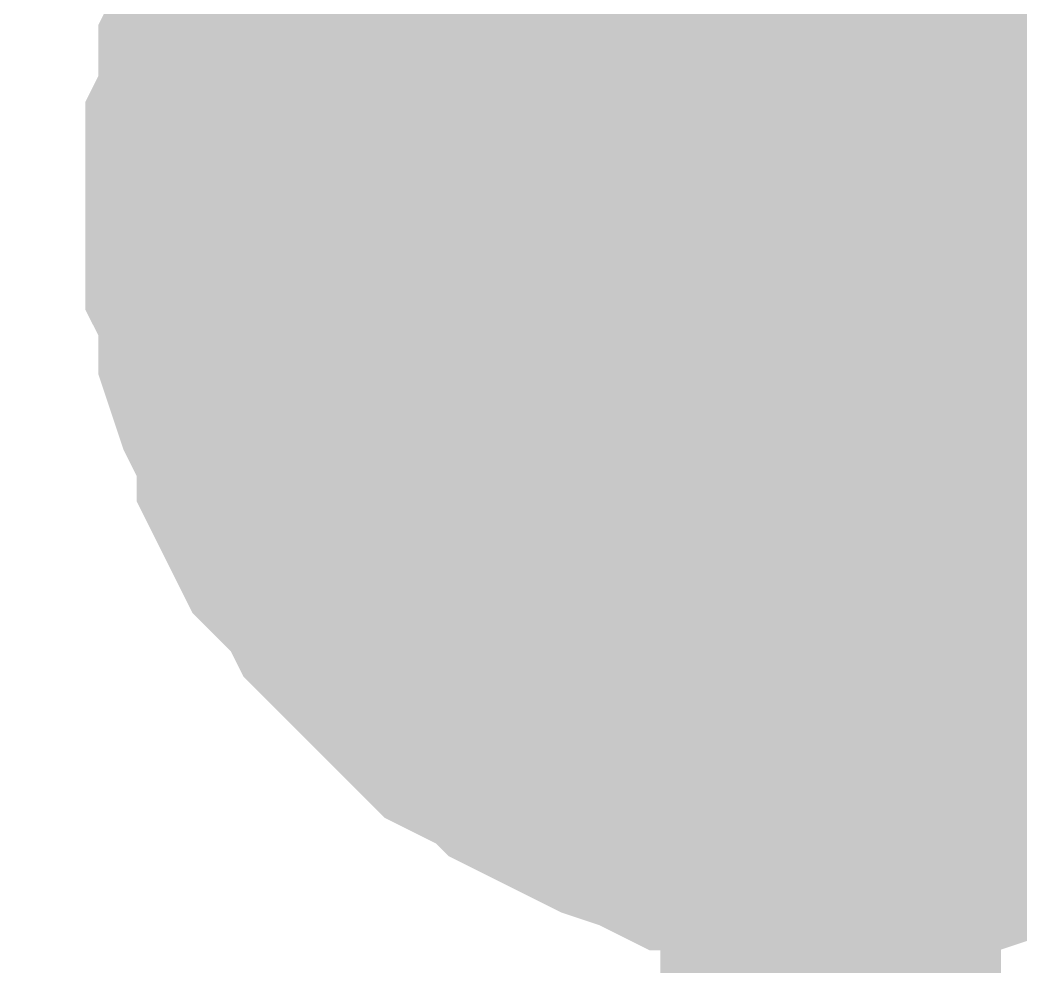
# Model space of a CAD drawing. Header units: inches. Extents: x 0 to 432, y 0 to 280.
# Drawn here: x 121.208 to 122.088, y 156.807 to 157.64 of the extents above; entities that cross this region are included whole.
import ezdxf

# ---------------------------------------------------------------- set-up
doc = ezdxf.new("R2010")
doc.units = ezdxf.units.IN
doc.layers.add('Sheet', color=255, linetype='Continuous')

msp = doc.modelspace()

# ---------------------------------------------------------------- linework, layer by layer
at = {"layer": 'Sheet'}
for points in [[(121.92106, 165.09081, 0.29972, 0.29972, 0), (121.92106, 157.47694, 0.29972, 0.29972, 0)], [(121.41567, 157.47694, 0.29972, 0.29972, 0), (121.41567, 157.4994, 0.29972, 0.29972, 0), (121.41567, 157.53309, 0.29972, 0.29972, 0), (121.4269, 157.55555, 0.29972, 0.29972, 0), (121.4269, 157.57801, 0.29972, 0.29972, 0), (121.4269, 157.60047, 0.29972, 0.29972, 0), (121.43813, 157.62293, 0.29972, 0.29972, 0), (121.44937, 157.65662, 0.29972, 0.29972, 0), (121.4606, 157.67908, 0.29972, 0.29972, 0), (121.4606, 157.70154, 0.29972, 0.29972, 0), (121.47183, 157.724, 0.29972, 0.29972, 0), (121.48306, 157.73523, 0.29972, 0.29972, 0), (121.50552, 157.75768, 0.29972, 0.29972, 0), (121.51675, 157.78014, 0.29972, 0.29972, 0), (121.52798, 157.8026, 0.29972, 0.29972, 0)], [(121.41567, 157.47694, 0.29972, 0.29972, 0), (121.41567, 157.4994, 0.29972, 0.29972, 0), (121.41567, 157.53309, 0.29972, 0.29972, 0), (121.4269, 157.55555, 0.29972, 0.29972, 0), (121.4269, 157.57801, 0.29972, 0.29972, 0), (121.4269, 157.60047, 0.29972, 0.29972, 0), (121.43813, 157.62293, 0.29972, 0.29972, 0), (121.44937, 157.65662, 0.29972, 0.29972, 0), (121.4606, 157.67908, 0.29972, 0.29972, 0), (121.4606, 157.70154, 0.29972, 0.29972, 0), (121.47183, 157.724, 0.29972, 0.29972, 0), (121.48306, 157.73523, 0.29972, 0.29972, 0), (121.50552, 157.75768, 0.29972, 0.29972, 0), (121.51675, 157.78014, 0.29972, 0.29972, 0), (121.52798, 157.8026, 0.29972, 0.29972, 0)], [(121.41567, 157.47694, 0.29972, 0.29972, 0), (121.41567, 157.4994, 0.29972, 0.29972, 0), (121.41567, 157.53309, 0.29972, 0.29972, 0), (121.4269, 157.55555, 0.29972, 0.29972, 0), (121.4269, 157.57801, 0.29972, 0.29972, 0), (121.4269, 157.60047, 0.29972, 0.29972, 0), (121.43813, 157.62293, 0.29972, 0.29972, 0), (121.44937, 157.65662, 0.29972, 0.29972, 0), (121.4606, 157.67908, 0.29972, 0.29972, 0), (121.4606, 157.70154, 0.29972, 0.29972, 0), (121.47183, 157.724, 0.29972, 0.29972, 0), (121.48306, 157.73523, 0.29972, 0.29972, 0), (121.50552, 157.75768, 0.29972, 0.29972, 0), (121.51675, 157.78014, 0.29972, 0.29972, 0), (121.52798, 157.8026, 0.29972, 0.29972, 0)], [(121.41567, 157.47694, 0.29972, 0.29972, 0), (121.41567, 157.4994, 0.29972, 0.29972, 0), (121.41567, 157.53309, 0.29972, 0.29972, 0), (121.4269, 157.55555, 0.29972, 0.29972, 0), (121.4269, 157.57801, 0.29972, 0.29972, 0), (121.4269, 157.60047, 0.29972, 0.29972, 0), (121.43813, 157.62293, 0.29972, 0.29972, 0), (121.44937, 157.65662, 0.29972, 0.29972, 0), (121.4606, 157.67908, 0.29972, 0.29972, 0), (121.4606, 157.70154, 0.29972, 0.29972, 0), (121.47183, 157.724, 0.29972, 0.29972, 0), (121.48306, 157.73523, 0.29972, 0.29972, 0), (121.50552, 157.75768, 0.29972, 0.29972, 0), (121.51675, 157.78014, 0.29972, 0.29972, 0), (121.52798, 157.8026, 0.29972, 0.29972, 0)], [(121.41567, 157.47694, 0.29972, 0.29972, 0), (121.41567, 157.4994, 0.29972, 0.29972, 0), (121.41567, 157.53309, 0.29972, 0.29972, 0), (121.4269, 157.55555, 0.29972, 0.29972, 0), (121.4269, 157.57801, 0.29972, 0.29972, 0), (121.4269, 157.60047, 0.29972, 0.29972, 0), (121.43813, 157.62293, 0.29972, 0.29972, 0), (121.44937, 157.65662, 0.29972, 0.29972, 0), (121.4606, 157.67908, 0.29972, 0.29972, 0), (121.4606, 157.70154, 0.29972, 0.29972, 0), (121.47183, 157.724, 0.29972, 0.29972, 0), (121.48306, 157.73523, 0.29972, 0.29972, 0), (121.50552, 157.75768, 0.29972, 0.29972, 0), (121.51675, 157.78014, 0.29972, 0.29972, 0), (121.52798, 157.8026, 0.29972, 0.29972, 0)], [(121.41567, 157.47694, 0.29972, 0.29972, 0), (121.41567, 157.4994, 0.29972, 0.29972, 0), (121.41567, 157.53309, 0.29972, 0.29972, 0), (121.4269, 157.55555, 0.29972, 0.29972, 0), (121.4269, 157.57801, 0.29972, 0.29972, 0), (121.4269, 157.60047, 0.29972, 0.29972, 0), (121.43813, 157.62293, 0.29972, 0.29972, 0), (121.44937, 157.65662, 0.29972, 0.29972, 0), (121.4606, 157.67908, 0.29972, 0.29972, 0), (121.4606, 157.70154, 0.29972, 0.29972, 0), (121.47183, 157.724, 0.29972, 0.29972, 0), (121.48306, 157.73523, 0.29972, 0.29972, 0), (121.50552, 157.75768, 0.29972, 0.29972, 0), (121.51675, 157.78014, 0.29972, 0.29972, 0), (121.52798, 157.8026, 0.29972, 0.29972, 0)], [(121.41567, 157.47694, 0.29972, 0.29972, 0), (121.41567, 157.4994, 0.29972, 0.29972, 0), (121.41567, 157.53309, 0.29972, 0.29972, 0), (121.4269, 157.55555, 0.29972, 0.29972, 0), (121.4269, 157.57801, 0.29972, 0.29972, 0), (121.4269, 157.60047, 0.29972, 0.29972, 0), (121.43813, 157.62293, 0.29972, 0.29972, 0), (121.44937, 157.65662, 0.29972, 0.29972, 0), (121.4606, 157.67908, 0.29972, 0.29972, 0), (121.4606, 157.70154, 0.29972, 0.29972, 0), (121.47183, 157.724, 0.29972, 0.29972, 0), (121.48306, 157.73523, 0.29972, 0.29972, 0), (121.50552, 157.75768, 0.29972, 0.29972, 0), (121.51675, 157.78014, 0.29972, 0.29972, 0), (121.52798, 157.8026, 0.29972, 0.29972, 0)], [(121.41567, 157.47694, 0.09906, 0.09906, 0), (121.41567, 157.4994, 0.09906, 0.09906, 0), (121.41567, 157.53309, 0.09906, 0.09906, 0), (121.4269, 157.55555, 0.09906, 0.09906, 0), (121.4269, 157.57801, 0.09906, 0.09906, 0), (121.4269, 157.60047, 0.09906, 0.09906, 0), (121.43813, 157.62293, 0.09906, 0.09906, 0), (121.44937, 157.65662, 0.09906, 0.09906, 0), (121.4606, 157.67908, 0.09906, 0.09906, 0), (121.4606, 157.70154, 0.09906, 0.09906, 0)], [(121.41567, 157.47694, 0.09906, 0.09906, 0), (121.41567, 157.4994, 0.09906, 0.09906, 0), (121.41567, 157.53309, 0.09906, 0.09906, 0), (121.4269, 157.55555, 0.09906, 0.09906, 0), (121.4269, 157.57801, 0.09906, 0.09906, 0), (121.4269, 157.60047, 0.09906, 0.09906, 0), (121.43813, 157.62293, 0.09906, 0.09906, 0), (121.44937, 157.65662, 0.09906, 0.09906, 0), (121.4606, 157.67908, 0.09906, 0.09906, 0), (121.4606, 157.70154, 0.09906, 0.09906, 0)], [(121.41567, 157.47694, 0.09906, 0.09906, 0), (121.41567, 157.4994, 0.09906, 0.09906, 0), (121.41567, 157.53309, 0.09906, 0.09906, 0), (121.4269, 157.55555, 0.09906, 0.09906, 0), (121.4269, 157.57801, 0.09906, 0.09906, 0), (121.4269, 157.60047, 0.09906, 0.09906, 0), (121.43813, 157.62293, 0.09906, 0.09906, 0), (121.44937, 157.65662, 0.09906, 0.09906, 0), (121.4606, 157.67908, 0.09906, 0.09906, 0), (121.4606, 157.70154, 0.09906, 0.09906, 0)], [(121.41567, 157.47694, 0.09906, 0.09906, 0), (121.41567, 157.4994, 0.09906, 0.09906, 0), (121.41567, 157.53309, 0.09906, 0.09906, 0), (121.4269, 157.55555, 0.09906, 0.09906, 0), (121.4269, 157.57801, 0.09906, 0.09906, 0), (121.4269, 157.60047, 0.09906, 0.09906, 0), (121.43813, 157.62293, 0.09906, 0.09906, 0), (121.44937, 157.65662, 0.09906, 0.09906, 0), (121.4606, 157.67908, 0.09906, 0.09906, 0), (121.4606, 157.70154, 0.09906, 0.09906, 0)], [(121.41567, 157.47694, 0.09906, 0.09906, 0), (121.41567, 157.4994, 0.09906, 0.09906, 0), (121.41567, 157.53309, 0.09906, 0.09906, 0), (121.4269, 157.55555, 0.09906, 0.09906, 0), (121.4269, 157.57801, 0.09906, 0.09906, 0), (121.4269, 157.60047, 0.09906, 0.09906, 0), (121.43813, 157.62293, 0.09906, 0.09906, 0), (121.44937, 157.65662, 0.09906, 0.09906, 0), (121.4606, 157.67908, 0.09906, 0.09906, 0), (121.4606, 157.70154, 0.09906, 0.09906, 0)], [(121.41567, 157.47694, 0.09906, 0.09906, 0), (121.41567, 157.4994, 0.09906, 0.09906, 0), (121.41567, 157.53309, 0.09906, 0.09906, 0), (121.4269, 157.55555, 0.09906, 0.09906, 0), (121.4269, 157.57801, 0.09906, 0.09906, 0), (121.4269, 157.60047, 0.09906, 0.09906, 0), (121.43813, 157.62293, 0.09906, 0.09906, 0), (121.44937, 157.65662, 0.09906, 0.09906, 0), (121.4606, 157.67908, 0.09906, 0.09906, 0), (121.4606, 157.70154, 0.09906, 0.09906, 0)], [(121.41567, 157.47694, 0.09906, 0.09906, 0), (121.41567, 157.4994, 0.09906, 0.09906, 0), (121.41567, 157.53309, 0.09906, 0.09906, 0), (121.4269, 157.55555, 0.09906, 0.09906, 0), (121.4269, 157.57801, 0.09906, 0.09906, 0), (121.4269, 157.60047, 0.09906, 0.09906, 0), (121.43813, 157.62293, 0.09906, 0.09906, 0), (121.44937, 157.65662, 0.09906, 0.09906, 0), (121.4606, 157.67908, 0.09906, 0.09906, 0), (121.4606, 157.70154, 0.09906, 0.09906, 0)], [(114.30661, 137.15081, 0.29972, 0.29972, 0), (121.92106, 137.15081, 0.29972, 0.29972, 0), (121.92106, 157.47694, 0.29972, 0.29972, 0)], [(121.92106, 156.96036, 0.29972, 0.29972, 0), (121.8986, 156.96036, 0.29972, 0.29972, 0), (121.8649, 156.96036, 0.29972, 0.29972, 0), (121.84244, 156.97159, 0.29972, 0.29972, 0), (121.81998, 156.97159, 0.29972, 0.29972, 0), (121.79752, 156.97159, 0.29972, 0.29972, 0), (121.77506, 156.98282, 0.29972, 0.29972, 0), (121.74136, 156.99405, 0.29972, 0.29972, 0), (121.7189, 157.00528, 0.29972, 0.29972, 0), (121.69644, 157.01651, 0.29972, 0.29972, 0), (121.67398, 157.02774, 0.29972, 0.29972, 0), (121.66275, 157.03897, 0.29972, 0.29972, 0), (121.64029, 157.0502, 0.29972, 0.29972, 0), (121.61783, 157.06143, 0.29972, 0.29972, 0), (121.59537, 157.08389, 0.29972, 0.29972, 0), (121.58413, 157.09512, 0.29972, 0.29972, 0), (121.56167, 157.11758, 0.29972, 0.29972, 0), (121.55044, 157.12881, 0.29972, 0.29972, 0), (121.52798, 157.15127, 0.29972, 0.29972, 0), (121.51675, 157.17373, 0.29972, 0.29972, 0), (121.50552, 157.18496, 0.29972, 0.29972, 0), (121.48306, 157.20742, 0.29972, 0.29972, 0), (121.47183, 157.22988, 0.29972, 0.29972, 0), (121.4606, 157.25234, 0.29972, 0.29972, 0), (121.4606, 157.2748, 0.29972, 0.29972, 0), (121.44937, 157.29726, 0.29972, 0.29972, 0), (121.43813, 157.31972, 0.29972, 0.29972, 0), (121.4269, 157.35341, 0.29972, 0.29972, 0), (121.4269, 157.37587, 0.29972, 0.29972, 0), (121.4269, 157.39833, 0.29972, 0.29972, 0), (121.41567, 157.42079, 0.29972, 0.29972, 0), (121.41567, 157.45448, 0.29972, 0.29972, 0), (121.41567, 157.47694, 0.29972, 0.29972, 0)], [(121.41567, 157.47694, 0.29972, 0.29972, 0), (121.41567, 157.47694, 0.29972, 0.29972, 0)], [(121.92106, 156.96036, 0.29972, 0.29972, 0), (121.8986, 156.96036, 0.29972, 0.29972, 0), (121.8649, 156.96036, 0.29972, 0.29972, 0), (121.84244, 156.97159, 0.29972, 0.29972, 0), (121.81998, 156.97159, 0.29972, 0.29972, 0), (121.79752, 156.97159, 0.29972, 0.29972, 0), (121.77506, 156.98282, 0.29972, 0.29972, 0), (121.74136, 156.99405, 0.29972, 0.29972, 0), (121.7189, 157.00528, 0.29972, 0.29972, 0), (121.69644, 157.01651, 0.29972, 0.29972, 0), (121.67398, 157.02774, 0.29972, 0.29972, 0), (121.66275, 157.03897, 0.29972, 0.29972, 0), (121.64029, 157.0502, 0.29972, 0.29972, 0), (121.61783, 157.06143, 0.29972, 0.29972, 0), (121.59537, 157.08389, 0.29972, 0.29972, 0), (121.58413, 157.09512, 0.29972, 0.29972, 0), (121.56167, 157.11758, 0.29972, 0.29972, 0), (121.55044, 157.12881, 0.29972, 0.29972, 0), (121.52798, 157.15127, 0.29972, 0.29972, 0), (121.51675, 157.17373, 0.29972, 0.29972, 0), (121.50552, 157.18496, 0.29972, 0.29972, 0), (121.48306, 157.20742, 0.29972, 0.29972, 0), (121.47183, 157.22988, 0.29972, 0.29972, 0), (121.4606, 157.25234, 0.29972, 0.29972, 0), (121.4606, 157.2748, 0.29972, 0.29972, 0), (121.44937, 157.29726, 0.29972, 0.29972, 0), (121.43813, 157.31972, 0.29972, 0.29972, 0), (121.4269, 157.35341, 0.29972, 0.29972, 0), (121.4269, 157.37587, 0.29972, 0.29972, 0), (121.4269, 157.39833, 0.29972, 0.29972, 0), (121.41567, 157.42079, 0.29972, 0.29972, 0), (121.41567, 157.45448, 0.29972, 0.29972, 0), (121.41567, 157.47694, 0.29972, 0.29972, 0)], [(121.41567, 157.47694, 0.29972, 0.29972, 0), (121.41567, 157.47694, 0.29972, 0.29972, 0)], [(121.92106, 156.96036, 0.29972, 0.29972, 0), (121.8986, 156.96036, 0.29972, 0.29972, 0), (121.8649, 156.96036, 0.29972, 0.29972, 0), (121.84244, 156.97159, 0.29972, 0.29972, 0), (121.81998, 156.97159, 0.29972, 0.29972, 0), (121.79752, 156.97159, 0.29972, 0.29972, 0), (121.77506, 156.98282, 0.29972, 0.29972, 0), (121.74136, 156.99405, 0.29972, 0.29972, 0), (121.7189, 157.00528, 0.29972, 0.29972, 0), (121.69644, 157.01651, 0.29972, 0.29972, 0), (121.67398, 157.02774, 0.29972, 0.29972, 0), (121.66275, 157.03897, 0.29972, 0.29972, 0), (121.64029, 157.0502, 0.29972, 0.29972, 0), (121.61783, 157.06143, 0.29972, 0.29972, 0), (121.59537, 157.08389, 0.29972, 0.29972, 0), (121.58413, 157.09512, 0.29972, 0.29972, 0), (121.56167, 157.11758, 0.29972, 0.29972, 0), (121.55044, 157.12881, 0.29972, 0.29972, 0), (121.52798, 157.15127, 0.29972, 0.29972, 0), (121.51675, 157.17373, 0.29972, 0.29972, 0), (121.50552, 157.18496, 0.29972, 0.29972, 0), (121.48306, 157.20742, 0.29972, 0.29972, 0), (121.47183, 157.22988, 0.29972, 0.29972, 0), (121.4606, 157.25234, 0.29972, 0.29972, 0), (121.4606, 157.2748, 0.29972, 0.29972, 0), (121.44937, 157.29726, 0.29972, 0.29972, 0), (121.43813, 157.31972, 0.29972, 0.29972, 0), (121.4269, 157.35341, 0.29972, 0.29972, 0), (121.4269, 157.37587, 0.29972, 0.29972, 0), (121.4269, 157.39833, 0.29972, 0.29972, 0), (121.41567, 157.42079, 0.29972, 0.29972, 0), (121.41567, 157.45448, 0.29972, 0.29972, 0), (121.41567, 157.47694, 0.29972, 0.29972, 0)], [(121.41567, 157.47694, 0.29972, 0.29972, 0), (121.41567, 157.47694, 0.29972, 0.29972, 0)], [(121.92106, 156.96036, 0.29972, 0.29972, 0), (121.8986, 156.96036, 0.29972, 0.29972, 0), (121.8649, 156.96036, 0.29972, 0.29972, 0), (121.84244, 156.97159, 0.29972, 0.29972, 0), (121.81998, 156.97159, 0.29972, 0.29972, 0), (121.79752, 156.97159, 0.29972, 0.29972, 0), (121.77506, 156.98282, 0.29972, 0.29972, 0), (121.74136, 156.99405, 0.29972, 0.29972, 0), (121.7189, 157.00528, 0.29972, 0.29972, 0), (121.69644, 157.01651, 0.29972, 0.29972, 0), (121.67398, 157.02774, 0.29972, 0.29972, 0), (121.66275, 157.03897, 0.29972, 0.29972, 0), (121.64029, 157.0502, 0.29972, 0.29972, 0), (121.61783, 157.06143, 0.29972, 0.29972, 0), (121.59537, 157.08389, 0.29972, 0.29972, 0), (121.58413, 157.09512, 0.29972, 0.29972, 0), (121.56167, 157.11758, 0.29972, 0.29972, 0), (121.55044, 157.12881, 0.29972, 0.29972, 0), (121.52798, 157.15127, 0.29972, 0.29972, 0), (121.51675, 157.17373, 0.29972, 0.29972, 0), (121.50552, 157.18496, 0.29972, 0.29972, 0), (121.48306, 157.20742, 0.29972, 0.29972, 0), (121.47183, 157.22988, 0.29972, 0.29972, 0), (121.4606, 157.25234, 0.29972, 0.29972, 0), (121.4606, 157.2748, 0.29972, 0.29972, 0), (121.44937, 157.29726, 0.29972, 0.29972, 0), (121.43813, 157.31972, 0.29972, 0.29972, 0), (121.4269, 157.35341, 0.29972, 0.29972, 0), (121.4269, 157.37587, 0.29972, 0.29972, 0), (121.4269, 157.39833, 0.29972, 0.29972, 0), (121.41567, 157.42079, 0.29972, 0.29972, 0), (121.41567, 157.45448, 0.29972, 0.29972, 0), (121.41567, 157.47694, 0.29972, 0.29972, 0)], [(121.41567, 157.47694, 0.29972, 0.29972, 0), (121.41567, 157.47694, 0.29972, 0.29972, 0)], [(121.92106, 156.96036, 0.29972, 0.29972, 0), (121.8986, 156.96036, 0.29972, 0.29972, 0), (121.8649, 156.96036, 0.29972, 0.29972, 0), (121.84244, 156.97159, 0.29972, 0.29972, 0), (121.81998, 156.97159, 0.29972, 0.29972, 0), (121.79752, 156.97159, 0.29972, 0.29972, 0), (121.77506, 156.98282, 0.29972, 0.29972, 0), (121.74136, 156.99405, 0.29972, 0.29972, 0), (121.7189, 157.00528, 0.29972, 0.29972, 0), (121.69644, 157.01651, 0.29972, 0.29972, 0), (121.67398, 157.02774, 0.29972, 0.29972, 0), (121.66275, 157.03897, 0.29972, 0.29972, 0), (121.64029, 157.0502, 0.29972, 0.29972, 0), (121.61783, 157.06143, 0.29972, 0.29972, 0), (121.59537, 157.08389, 0.29972, 0.29972, 0), (121.58413, 157.09512, 0.29972, 0.29972, 0), (121.56167, 157.11758, 0.29972, 0.29972, 0), (121.55044, 157.12881, 0.29972, 0.29972, 0), (121.52798, 157.15127, 0.29972, 0.29972, 0), (121.51675, 157.17373, 0.29972, 0.29972, 0), (121.50552, 157.18496, 0.29972, 0.29972, 0), (121.48306, 157.20742, 0.29972, 0.29972, 0), (121.47183, 157.22988, 0.29972, 0.29972, 0), (121.4606, 157.25234, 0.29972, 0.29972, 0), (121.4606, 157.2748, 0.29972, 0.29972, 0), (121.44937, 157.29726, 0.29972, 0.29972, 0), (121.43813, 157.31972, 0.29972, 0.29972, 0), (121.4269, 157.35341, 0.29972, 0.29972, 0), (121.4269, 157.37587, 0.29972, 0.29972, 0), (121.4269, 157.39833, 0.29972, 0.29972, 0), (121.41567, 157.42079, 0.29972, 0.29972, 0), (121.41567, 157.45448, 0.29972, 0.29972, 0), (121.41567, 157.47694, 0.29972, 0.29972, 0)], [(121.41567, 157.47694, 0.29972, 0.29972, 0), (121.41567, 157.47694, 0.29972, 0.29972, 0)], [(121.92106, 156.96036, 0.29972, 0.29972, 0), (121.8986, 156.96036, 0.29972, 0.29972, 0), (121.8649, 156.96036, 0.29972, 0.29972, 0), (121.84244, 156.97159, 0.29972, 0.29972, 0), (121.81998, 156.97159, 0.29972, 0.29972, 0), (121.79752, 156.97159, 0.29972, 0.29972, 0), (121.77506, 156.98282, 0.29972, 0.29972, 0), (121.74136, 156.99405, 0.29972, 0.29972, 0), (121.7189, 157.00528, 0.29972, 0.29972, 0), (121.69644, 157.01651, 0.29972, 0.29972, 0), (121.67398, 157.02774, 0.29972, 0.29972, 0), (121.66275, 157.03897, 0.29972, 0.29972, 0), (121.64029, 157.0502, 0.29972, 0.29972, 0), (121.61783, 157.06143, 0.29972, 0.29972, 0), (121.59537, 157.08389, 0.29972, 0.29972, 0), (121.58413, 157.09512, 0.29972, 0.29972, 0), (121.56167, 157.11758, 0.29972, 0.29972, 0), (121.55044, 157.12881, 0.29972, 0.29972, 0), (121.52798, 157.15127, 0.29972, 0.29972, 0), (121.51675, 157.17373, 0.29972, 0.29972, 0), (121.50552, 157.18496, 0.29972, 0.29972, 0), (121.48306, 157.20742, 0.29972, 0.29972, 0), (121.47183, 157.22988, 0.29972, 0.29972, 0), (121.4606, 157.25234, 0.29972, 0.29972, 0), (121.4606, 157.2748, 0.29972, 0.29972, 0), (121.44937, 157.29726, 0.29972, 0.29972, 0), (121.43813, 157.31972, 0.29972, 0.29972, 0), (121.4269, 157.35341, 0.29972, 0.29972, 0), (121.4269, 157.37587, 0.29972, 0.29972, 0), (121.4269, 157.39833, 0.29972, 0.29972, 0), (121.41567, 157.42079, 0.29972, 0.29972, 0), (121.41567, 157.45448, 0.29972, 0.29972, 0), (121.41567, 157.47694, 0.29972, 0.29972, 0)], [(121.41567, 157.47694, 0.29972, 0.29972, 0), (121.41567, 157.47694, 0.29972, 0.29972, 0)], [(121.92106, 156.96036, 0.29972, 0.29972, 0), (121.8986, 156.96036, 0.29972, 0.29972, 0), (121.8649, 156.96036, 0.29972, 0.29972, 0), (121.84244, 156.97159, 0.29972, 0.29972, 0), (121.81998, 156.97159, 0.29972, 0.29972, 0), (121.79752, 156.97159, 0.29972, 0.29972, 0), (121.77506, 156.98282, 0.29972, 0.29972, 0), (121.74136, 156.99405, 0.29972, 0.29972, 0), (121.7189, 157.00528, 0.29972, 0.29972, 0), (121.69644, 157.01651, 0.29972, 0.29972, 0), (121.67398, 157.02774, 0.29972, 0.29972, 0), (121.66275, 157.03897, 0.29972, 0.29972, 0), (121.64029, 157.0502, 0.29972, 0.29972, 0), (121.61783, 157.06143, 0.29972, 0.29972, 0), (121.59537, 157.08389, 0.29972, 0.29972, 0), (121.58413, 157.09512, 0.29972, 0.29972, 0), (121.56167, 157.11758, 0.29972, 0.29972, 0), (121.55044, 157.12881, 0.29972, 0.29972, 0), (121.52798, 157.15127, 0.29972, 0.29972, 0), (121.51675, 157.17373, 0.29972, 0.29972, 0), (121.50552, 157.18496, 0.29972, 0.29972, 0), (121.48306, 157.20742, 0.29972, 0.29972, 0), (121.47183, 157.22988, 0.29972, 0.29972, 0), (121.4606, 157.25234, 0.29972, 0.29972, 0), (121.4606, 157.2748, 0.29972, 0.29972, 0), (121.44937, 157.29726, 0.29972, 0.29972, 0), (121.43813, 157.31972, 0.29972, 0.29972, 0), (121.4269, 157.35341, 0.29972, 0.29972, 0), (121.4269, 157.37587, 0.29972, 0.29972, 0), (121.4269, 157.39833, 0.29972, 0.29972, 0), (121.41567, 157.42079, 0.29972, 0.29972, 0), (121.41567, 157.45448, 0.29972, 0.29972, 0), (121.41567, 157.47694, 0.29972, 0.29972, 0)], [(121.41567, 157.47694, 0.29972, 0.29972, 0), (121.41567, 157.47694, 0.29972, 0.29972, 0)], [(124.47044, 157.47694, 0.29972, 0.29972, 0), (121.92106, 157.47694, 0.29972, 0.29972, 0)], [(121.92106, 156.96036, 0.09906, 0.09906, 0), (121.8986, 156.96036, 0.09906, 0.09906, 0), (121.8649, 156.96036, 0.09906, 0.09906, 0), (121.84244, 156.97159, 0.09906, 0.09906, 0), (121.81998, 156.97159, 0.09906, 0.09906, 0), (121.79752, 156.97159, 0.09906, 0.09906, 0), (121.77506, 156.98282, 0.09906, 0.09906, 0), (121.74136, 156.99405, 0.09906, 0.09906, 0), (121.7189, 157.00528, 0.09906, 0.09906, 0), (121.69644, 157.01651, 0.09906, 0.09906, 0), (121.67398, 157.02774, 0.09906, 0.09906, 0), (121.66275, 157.03897, 0.09906, 0.09906, 0), (121.64029, 157.0502, 0.09906, 0.09906, 0), (121.61783, 157.06143, 0.09906, 0.09906, 0), (121.59537, 157.08389, 0.09906, 0.09906, 0), (121.58413, 157.09512, 0.09906, 0.09906, 0), (121.56167, 157.11758, 0.09906, 0.09906, 0), (121.55044, 157.12881, 0.09906, 0.09906, 0), (121.52798, 157.15127, 0.09906, 0.09906, 0), (121.51675, 157.17373, 0.09906, 0.09906, 0), (121.50552, 157.18496, 0.09906, 0.09906, 0), (121.48306, 157.20742, 0.09906, 0.09906, 0), (121.47183, 157.22988, 0.09906, 0.09906, 0), (121.4606, 157.25234, 0.09906, 0.09906, 0), (121.4606, 157.2748, 0.09906, 0.09906, 0), (121.44937, 157.29726, 0.09906, 0.09906, 0), (121.43813, 157.31972, 0.09906, 0.09906, 0), (121.4269, 157.35341, 0.09906, 0.09906, 0), (121.4269, 157.37587, 0.09906, 0.09906, 0), (121.4269, 157.39833, 0.09906, 0.09906, 0), (121.41567, 157.42079, 0.09906, 0.09906, 0), (121.41567, 157.45448, 0.09906, 0.09906, 0), (121.41567, 157.47694, 0.09906, 0.09906, 0)], [(121.41567, 157.47694, 0.09906, 0.09906, 0), (121.41567, 157.47694, 0.09906, 0.09906, 0)], [(121.92106, 156.96036, 0.09906, 0.09906, 0), (121.8986, 156.96036, 0.09906, 0.09906, 0), (121.8649, 156.96036, 0.09906, 0.09906, 0), (121.84244, 156.97159, 0.09906, 0.09906, 0), (121.81998, 156.97159, 0.09906, 0.09906, 0), (121.79752, 156.97159, 0.09906, 0.09906, 0), (121.77506, 156.98282, 0.09906, 0.09906, 0), (121.74136, 156.99405, 0.09906, 0.09906, 0), (121.7189, 157.00528, 0.09906, 0.09906, 0), (121.69644, 157.01651, 0.09906, 0.09906, 0), (121.67398, 157.02774, 0.09906, 0.09906, 0), (121.66275, 157.03897, 0.09906, 0.09906, 0), (121.64029, 157.0502, 0.09906, 0.09906, 0), (121.61783, 157.06143, 0.09906, 0.09906, 0), (121.59537, 157.08389, 0.09906, 0.09906, 0), (121.58413, 157.09512, 0.09906, 0.09906, 0), (121.56167, 157.11758, 0.09906, 0.09906, 0), (121.55044, 157.12881, 0.09906, 0.09906, 0), (121.52798, 157.15127, 0.09906, 0.09906, 0), (121.51675, 157.17373, 0.09906, 0.09906, 0), (121.50552, 157.18496, 0.09906, 0.09906, 0), (121.48306, 157.20742, 0.09906, 0.09906, 0), (121.47183, 157.22988, 0.09906, 0.09906, 0), (121.4606, 157.25234, 0.09906, 0.09906, 0), (121.4606, 157.2748, 0.09906, 0.09906, 0), (121.44937, 157.29726, 0.09906, 0.09906, 0), (121.43813, 157.31972, 0.09906, 0.09906, 0), (121.4269, 157.35341, 0.09906, 0.09906, 0), (121.4269, 157.37587, 0.09906, 0.09906, 0), (121.4269, 157.39833, 0.09906, 0.09906, 0), (121.41567, 157.42079, 0.09906, 0.09906, 0), (121.41567, 157.45448, 0.09906, 0.09906, 0), (121.41567, 157.47694, 0.09906, 0.09906, 0)], [(121.41567, 157.47694, 0.09906, 0.09906, 0), (121.41567, 157.47694, 0.09906, 0.09906, 0)], [(121.92106, 156.96036, 0.09906, 0.09906, 0), (121.8986, 156.96036, 0.09906, 0.09906, 0), (121.8649, 156.96036, 0.09906, 0.09906, 0), (121.84244, 156.97159, 0.09906, 0.09906, 0), (121.81998, 156.97159, 0.09906, 0.09906, 0), (121.79752, 156.97159, 0.09906, 0.09906, 0), (121.77506, 156.98282, 0.09906, 0.09906, 0), (121.74136, 156.99405, 0.09906, 0.09906, 0), (121.7189, 157.00528, 0.09906, 0.09906, 0), (121.69644, 157.01651, 0.09906, 0.09906, 0), (121.67398, 157.02774, 0.09906, 0.09906, 0), (121.66275, 157.03897, 0.09906, 0.09906, 0), (121.64029, 157.0502, 0.09906, 0.09906, 0), (121.61783, 157.06143, 0.09906, 0.09906, 0), (121.59537, 157.08389, 0.09906, 0.09906, 0), (121.58413, 157.09512, 0.09906, 0.09906, 0), (121.56167, 157.11758, 0.09906, 0.09906, 0), (121.55044, 157.12881, 0.09906, 0.09906, 0), (121.52798, 157.15127, 0.09906, 0.09906, 0), (121.51675, 157.17373, 0.09906, 0.09906, 0), (121.50552, 157.18496, 0.09906, 0.09906, 0), (121.48306, 157.20742, 0.09906, 0.09906, 0), (121.47183, 157.22988, 0.09906, 0.09906, 0), (121.4606, 157.25234, 0.09906, 0.09906, 0), (121.4606, 157.2748, 0.09906, 0.09906, 0), (121.44937, 157.29726, 0.09906, 0.09906, 0), (121.43813, 157.31972, 0.09906, 0.09906, 0), (121.4269, 157.35341, 0.09906, 0.09906, 0), (121.4269, 157.37587, 0.09906, 0.09906, 0), (121.4269, 157.39833, 0.09906, 0.09906, 0), (121.41567, 157.42079, 0.09906, 0.09906, 0), (121.41567, 157.45448, 0.09906, 0.09906, 0), (121.41567, 157.47694, 0.09906, 0.09906, 0)], [(121.41567, 157.47694, 0.09906, 0.09906, 0), (121.41567, 157.47694, 0.09906, 0.09906, 0)], [(121.92106, 156.96036, 0.09906, 0.09906, 0), (121.8986, 156.96036, 0.09906, 0.09906, 0), (121.8649, 156.96036, 0.09906, 0.09906, 0), (121.84244, 156.97159, 0.09906, 0.09906, 0), (121.81998, 156.97159, 0.09906, 0.09906, 0), (121.79752, 156.97159, 0.09906, 0.09906, 0), (121.77506, 156.98282, 0.09906, 0.09906, 0), (121.74136, 156.99405, 0.09906, 0.09906, 0), (121.7189, 157.00528, 0.09906, 0.09906, 0), (121.69644, 157.01651, 0.09906, 0.09906, 0), (121.67398, 157.02774, 0.09906, 0.09906, 0), (121.66275, 157.03897, 0.09906, 0.09906, 0), (121.64029, 157.0502, 0.09906, 0.09906, 0), (121.61783, 157.06143, 0.09906, 0.09906, 0), (121.59537, 157.08389, 0.09906, 0.09906, 0), (121.58413, 157.09512, 0.09906, 0.09906, 0), (121.56167, 157.11758, 0.09906, 0.09906, 0), (121.55044, 157.12881, 0.09906, 0.09906, 0), (121.52798, 157.15127, 0.09906, 0.09906, 0), (121.51675, 157.17373, 0.09906, 0.09906, 0), (121.50552, 157.18496, 0.09906, 0.09906, 0), (121.48306, 157.20742, 0.09906, 0.09906, 0), (121.47183, 157.22988, 0.09906, 0.09906, 0), (121.4606, 157.25234, 0.09906, 0.09906, 0), (121.4606, 157.2748, 0.09906, 0.09906, 0), (121.44937, 157.29726, 0.09906, 0.09906, 0), (121.43813, 157.31972, 0.09906, 0.09906, 0), (121.4269, 157.35341, 0.09906, 0.09906, 0), (121.4269, 157.37587, 0.09906, 0.09906, 0), (121.4269, 157.39833, 0.09906, 0.09906, 0), (121.41567, 157.42079, 0.09906, 0.09906, 0), (121.41567, 157.45448, 0.09906, 0.09906, 0), (121.41567, 157.47694, 0.09906, 0.09906, 0)], [(121.41567, 157.47694, 0.09906, 0.09906, 0), (121.41567, 157.47694, 0.09906, 0.09906, 0)], [(121.92106, 156.96036, 0.09906, 0.09906, 0), (121.8986, 156.96036, 0.09906, 0.09906, 0), (121.8649, 156.96036, 0.09906, 0.09906, 0), (121.84244, 156.97159, 0.09906, 0.09906, 0), (121.81998, 156.97159, 0.09906, 0.09906, 0), (121.79752, 156.97159, 0.09906, 0.09906, 0), (121.77506, 156.98282, 0.09906, 0.09906, 0), (121.74136, 156.99405, 0.09906, 0.09906, 0), (121.7189, 157.00528, 0.09906, 0.09906, 0), (121.69644, 157.01651, 0.09906, 0.09906, 0), (121.67398, 157.02774, 0.09906, 0.09906, 0), (121.66275, 157.03897, 0.09906, 0.09906, 0), (121.64029, 157.0502, 0.09906, 0.09906, 0), (121.61783, 157.06143, 0.09906, 0.09906, 0), (121.59537, 157.08389, 0.09906, 0.09906, 0), (121.58413, 157.09512, 0.09906, 0.09906, 0), (121.56167, 157.11758, 0.09906, 0.09906, 0), (121.55044, 157.12881, 0.09906, 0.09906, 0), (121.52798, 157.15127, 0.09906, 0.09906, 0), (121.51675, 157.17373, 0.09906, 0.09906, 0), (121.50552, 157.18496, 0.09906, 0.09906, 0), (121.48306, 157.20742, 0.09906, 0.09906, 0), (121.47183, 157.22988, 0.09906, 0.09906, 0), (121.4606, 157.25234, 0.09906, 0.09906, 0), (121.4606, 157.2748, 0.09906, 0.09906, 0), (121.44937, 157.29726, 0.09906, 0.09906, 0), (121.43813, 157.31972, 0.09906, 0.09906, 0), (121.4269, 157.35341, 0.09906, 0.09906, 0), (121.4269, 157.37587, 0.09906, 0.09906, 0), (121.4269, 157.39833, 0.09906, 0.09906, 0), (121.41567, 157.42079, 0.09906, 0.09906, 0), (121.41567, 157.45448, 0.09906, 0.09906, 0), (121.41567, 157.47694, 0.09906, 0.09906, 0)], [(121.41567, 157.47694, 0.09906, 0.09906, 0), (121.41567, 157.47694, 0.09906, 0.09906, 0)], [(121.92106, 156.96036, 0.09906, 0.09906, 0), (121.8986, 156.96036, 0.09906, 0.09906, 0), (121.8649, 156.96036, 0.09906, 0.09906, 0), (121.84244, 156.97159, 0.09906, 0.09906, 0), (121.81998, 156.97159, 0.09906, 0.09906, 0), (121.79752, 156.97159, 0.09906, 0.09906, 0), (121.77506, 156.98282, 0.09906, 0.09906, 0), (121.74136, 156.99405, 0.09906, 0.09906, 0), (121.7189, 157.00528, 0.09906, 0.09906, 0), (121.69644, 157.01651, 0.09906, 0.09906, 0), (121.67398, 157.02774, 0.09906, 0.09906, 0), (121.66275, 157.03897, 0.09906, 0.09906, 0), (121.64029, 157.0502, 0.09906, 0.09906, 0), (121.61783, 157.06143, 0.09906, 0.09906, 0), (121.59537, 157.08389, 0.09906, 0.09906, 0), (121.58413, 157.09512, 0.09906, 0.09906, 0), (121.56167, 157.11758, 0.09906, 0.09906, 0), (121.55044, 157.12881, 0.09906, 0.09906, 0), (121.52798, 157.15127, 0.09906, 0.09906, 0), (121.51675, 157.17373, 0.09906, 0.09906, 0), (121.50552, 157.18496, 0.09906, 0.09906, 0), (121.48306, 157.20742, 0.09906, 0.09906, 0), (121.47183, 157.22988, 0.09906, 0.09906, 0), (121.4606, 157.25234, 0.09906, 0.09906, 0), (121.4606, 157.2748, 0.09906, 0.09906, 0), (121.44937, 157.29726, 0.09906, 0.09906, 0), (121.43813, 157.31972, 0.09906, 0.09906, 0), (121.4269, 157.35341, 0.09906, 0.09906, 0), (121.4269, 157.37587, 0.09906, 0.09906, 0), (121.4269, 157.39833, 0.09906, 0.09906, 0), (121.41567, 157.42079, 0.09906, 0.09906, 0), (121.41567, 157.45448, 0.09906, 0.09906, 0), (121.41567, 157.47694, 0.09906, 0.09906, 0)], [(121.41567, 157.47694, 0.09906, 0.09906, 0), (121.41567, 157.47694, 0.09906, 0.09906, 0)], [(121.92106, 156.96036, 0.09906, 0.09906, 0), (121.8986, 156.96036, 0.09906, 0.09906, 0), (121.8649, 156.96036, 0.09906, 0.09906, 0), (121.84244, 156.97159, 0.09906, 0.09906, 0), (121.81998, 156.97159, 0.09906, 0.09906, 0), (121.79752, 156.97159, 0.09906, 0.09906, 0), (121.77506, 156.98282, 0.09906, 0.09906, 0), (121.74136, 156.99405, 0.09906, 0.09906, 0), (121.7189, 157.00528, 0.09906, 0.09906, 0), (121.69644, 157.01651, 0.09906, 0.09906, 0), (121.67398, 157.02774, 0.09906, 0.09906, 0), (121.66275, 157.03897, 0.09906, 0.09906, 0), (121.64029, 157.0502, 0.09906, 0.09906, 0), (121.61783, 157.06143, 0.09906, 0.09906, 0), (121.59537, 157.08389, 0.09906, 0.09906, 0), (121.58413, 157.09512, 0.09906, 0.09906, 0), (121.56167, 157.11758, 0.09906, 0.09906, 0), (121.55044, 157.12881, 0.09906, 0.09906, 0), (121.52798, 157.15127, 0.09906, 0.09906, 0), (121.51675, 157.17373, 0.09906, 0.09906, 0), (121.50552, 157.18496, 0.09906, 0.09906, 0), (121.48306, 157.20742, 0.09906, 0.09906, 0), (121.47183, 157.22988, 0.09906, 0.09906, 0), (121.4606, 157.25234, 0.09906, 0.09906, 0), (121.4606, 157.2748, 0.09906, 0.09906, 0), (121.44937, 157.29726, 0.09906, 0.09906, 0), (121.43813, 157.31972, 0.09906, 0.09906, 0), (121.4269, 157.35341, 0.09906, 0.09906, 0), (121.4269, 157.37587, 0.09906, 0.09906, 0), (121.4269, 157.39833, 0.09906, 0.09906, 0), (121.41567, 157.42079, 0.09906, 0.09906, 0), (121.41567, 157.45448, 0.09906, 0.09906, 0), (121.41567, 157.47694, 0.09906, 0.09906, 0)], [(121.41567, 157.47694, 0.09906, 0.09906, 0), (121.41567, 157.47694, 0.09906, 0.09906, 0)], [(122.24675, 157.08389, 0.29972, 0.29972, 0), (122.22429, 157.06143, 0.29972, 0.29972, 0), (122.21306, 157.0502, 0.29972, 0.29972, 0), (122.1906, 157.03897, 0.29972, 0.29972, 0), (122.16813, 157.02774, 0.29972, 0.29972, 0), (122.14567, 157.01651, 0.29972, 0.29972, 0), (122.12321, 157.00528, 0.29972, 0.29972, 0), (122.10075, 156.99405, 0.29972, 0.29972, 0), (122.07829, 156.98282, 0.29972, 0.29972, 0), (122.0446, 156.97159, 0.29972, 0.29972, 0), (122.02213, 156.97159, 0.29972, 0.29972, 0), (121.99967, 156.97159, 0.29972, 0.29972, 0), (121.97721, 156.96036, 0.29972, 0.29972, 0), (121.94352, 156.96036, 0.29972, 0.29972, 0), (121.92106, 156.96036, 0.29972, 0.29972, 0)], [(122.24675, 157.08389, 0.29972, 0.29972, 0), (122.22429, 157.06143, 0.29972, 0.29972, 0), (122.21306, 157.0502, 0.29972, 0.29972, 0), (122.1906, 157.03897, 0.29972, 0.29972, 0), (122.16813, 157.02774, 0.29972, 0.29972, 0), (122.14567, 157.01651, 0.29972, 0.29972, 0), (122.12321, 157.00528, 0.29972, 0.29972, 0), (122.10075, 156.99405, 0.29972, 0.29972, 0), (122.07829, 156.98282, 0.29972, 0.29972, 0), (122.0446, 156.97159, 0.29972, 0.29972, 0), (122.02213, 156.97159, 0.29972, 0.29972, 0), (121.99967, 156.97159, 0.29972, 0.29972, 0), (121.97721, 156.96036, 0.29972, 0.29972, 0), (121.94352, 156.96036, 0.29972, 0.29972, 0), (121.92106, 156.96036, 0.29972, 0.29972, 0)], [(122.24675, 157.08389, 0.29972, 0.29972, 0), (122.22429, 157.06143, 0.29972, 0.29972, 0), (122.21306, 157.0502, 0.29972, 0.29972, 0), (122.1906, 157.03897, 0.29972, 0.29972, 0), (122.16813, 157.02774, 0.29972, 0.29972, 0), (122.14567, 157.01651, 0.29972, 0.29972, 0), (122.12321, 157.00528, 0.29972, 0.29972, 0), (122.10075, 156.99405, 0.29972, 0.29972, 0), (122.07829, 156.98282, 0.29972, 0.29972, 0), (122.0446, 156.97159, 0.29972, 0.29972, 0), (122.02213, 156.97159, 0.29972, 0.29972, 0), (121.99967, 156.97159, 0.29972, 0.29972, 0), (121.97721, 156.96036, 0.29972, 0.29972, 0), (121.94352, 156.96036, 0.29972, 0.29972, 0), (121.92106, 156.96036, 0.29972, 0.29972, 0)], [(122.24675, 157.08389, 0.29972, 0.29972, 0), (122.22429, 157.06143, 0.29972, 0.29972, 0), (122.21306, 157.0502, 0.29972, 0.29972, 0), (122.1906, 157.03897, 0.29972, 0.29972, 0), (122.16813, 157.02774, 0.29972, 0.29972, 0), (122.14567, 157.01651, 0.29972, 0.29972, 0), (122.12321, 157.00528, 0.29972, 0.29972, 0), (122.10075, 156.99405, 0.29972, 0.29972, 0), (122.07829, 156.98282, 0.29972, 0.29972, 0), (122.0446, 156.97159, 0.29972, 0.29972, 0), (122.02213, 156.97159, 0.29972, 0.29972, 0), (121.99967, 156.97159, 0.29972, 0.29972, 0), (121.97721, 156.96036, 0.29972, 0.29972, 0), (121.94352, 156.96036, 0.29972, 0.29972, 0), (121.92106, 156.96036, 0.29972, 0.29972, 0)], [(122.24675, 157.08389, 0.29972, 0.29972, 0), (122.22429, 157.06143, 0.29972, 0.29972, 0), (122.21306, 157.0502, 0.29972, 0.29972, 0), (122.1906, 157.03897, 0.29972, 0.29972, 0), (122.16813, 157.02774, 0.29972, 0.29972, 0), (122.14567, 157.01651, 0.29972, 0.29972, 0), (122.12321, 157.00528, 0.29972, 0.29972, 0), (122.10075, 156.99405, 0.29972, 0.29972, 0), (122.07829, 156.98282, 0.29972, 0.29972, 0), (122.0446, 156.97159, 0.29972, 0.29972, 0), (122.02213, 156.97159, 0.29972, 0.29972, 0), (121.99967, 156.97159, 0.29972, 0.29972, 0), (121.97721, 156.96036, 0.29972, 0.29972, 0), (121.94352, 156.96036, 0.29972, 0.29972, 0), (121.92106, 156.96036, 0.29972, 0.29972, 0)], [(122.24675, 157.08389, 0.29972, 0.29972, 0), (122.22429, 157.06143, 0.29972, 0.29972, 0), (122.21306, 157.0502, 0.29972, 0.29972, 0), (122.1906, 157.03897, 0.29972, 0.29972, 0), (122.16813, 157.02774, 0.29972, 0.29972, 0), (122.14567, 157.01651, 0.29972, 0.29972, 0), (122.12321, 157.00528, 0.29972, 0.29972, 0), (122.10075, 156.99405, 0.29972, 0.29972, 0), (122.07829, 156.98282, 0.29972, 0.29972, 0), (122.0446, 156.97159, 0.29972, 0.29972, 0), (122.02213, 156.97159, 0.29972, 0.29972, 0), (121.99967, 156.97159, 0.29972, 0.29972, 0), (121.97721, 156.96036, 0.29972, 0.29972, 0), (121.94352, 156.96036, 0.29972, 0.29972, 0), (121.92106, 156.96036, 0.29972, 0.29972, 0)], [(122.24675, 157.08389, 0.29972, 0.29972, 0), (122.22429, 157.06143, 0.29972, 0.29972, 0), (122.21306, 157.0502, 0.29972, 0.29972, 0), (122.1906, 157.03897, 0.29972, 0.29972, 0), (122.16813, 157.02774, 0.29972, 0.29972, 0), (122.14567, 157.01651, 0.29972, 0.29972, 0), (122.12321, 157.00528, 0.29972, 0.29972, 0), (122.10075, 156.99405, 0.29972, 0.29972, 0), (122.07829, 156.98282, 0.29972, 0.29972, 0), (122.0446, 156.97159, 0.29972, 0.29972, 0), (122.02213, 156.97159, 0.29972, 0.29972, 0), (121.99967, 156.97159, 0.29972, 0.29972, 0), (121.97721, 156.96036, 0.29972, 0.29972, 0), (121.94352, 156.96036, 0.29972, 0.29972, 0), (121.92106, 156.96036, 0.29972, 0.29972, 0)], [(122.14567, 157.01651, 0.09906, 0.09906, 0), (122.12321, 157.00528, 0.09906, 0.09906, 0), (122.10075, 156.99405, 0.09906, 0.09906, 0), (122.07829, 156.98282, 0.09906, 0.09906, 0), (122.0446, 156.97159, 0.09906, 0.09906, 0), (122.02213, 156.97159, 0.09906, 0.09906, 0), (121.99967, 156.97159, 0.09906, 0.09906, 0), (121.97721, 156.96036, 0.09906, 0.09906, 0), (121.94352, 156.96036, 0.09906, 0.09906, 0), (121.92106, 156.96036, 0.09906, 0.09906, 0)], [(122.14567, 157.01651, 0.09906, 0.09906, 0), (122.12321, 157.00528, 0.09906, 0.09906, 0), (122.10075, 156.99405, 0.09906, 0.09906, 0), (122.07829, 156.98282, 0.09906, 0.09906, 0), (122.0446, 156.97159, 0.09906, 0.09906, 0), (122.02213, 156.97159, 0.09906, 0.09906, 0), (121.99967, 156.97159, 0.09906, 0.09906, 0), (121.97721, 156.96036, 0.09906, 0.09906, 0), (121.94352, 156.96036, 0.09906, 0.09906, 0), (121.92106, 156.96036, 0.09906, 0.09906, 0)], [(122.14567, 157.01651, 0.09906, 0.09906, 0), (122.12321, 157.00528, 0.09906, 0.09906, 0), (122.10075, 156.99405, 0.09906, 0.09906, 0), (122.07829, 156.98282, 0.09906, 0.09906, 0), (122.0446, 156.97159, 0.09906, 0.09906, 0), (122.02213, 156.97159, 0.09906, 0.09906, 0), (121.99967, 156.97159, 0.09906, 0.09906, 0), (121.97721, 156.96036, 0.09906, 0.09906, 0), (121.94352, 156.96036, 0.09906, 0.09906, 0), (121.92106, 156.96036, 0.09906, 0.09906, 0)], [(122.14567, 157.01651, 0.09906, 0.09906, 0), (122.12321, 157.00528, 0.09906, 0.09906, 0), (122.10075, 156.99405, 0.09906, 0.09906, 0), (122.07829, 156.98282, 0.09906, 0.09906, 0), (122.0446, 156.97159, 0.09906, 0.09906, 0), (122.02213, 156.97159, 0.09906, 0.09906, 0), (121.99967, 156.97159, 0.09906, 0.09906, 0), (121.97721, 156.96036, 0.09906, 0.09906, 0), (121.94352, 156.96036, 0.09906, 0.09906, 0), (121.92106, 156.96036, 0.09906, 0.09906, 0)], [(122.14567, 157.01651, 0.09906, 0.09906, 0), (122.12321, 157.00528, 0.09906, 0.09906, 0), (122.10075, 156.99405, 0.09906, 0.09906, 0), (122.07829, 156.98282, 0.09906, 0.09906, 0), (122.0446, 156.97159, 0.09906, 0.09906, 0), (122.02213, 156.97159, 0.09906, 0.09906, 0), (121.99967, 156.97159, 0.09906, 0.09906, 0), (121.97721, 156.96036, 0.09906, 0.09906, 0), (121.94352, 156.96036, 0.09906, 0.09906, 0), (121.92106, 156.96036, 0.09906, 0.09906, 0)], [(122.14567, 157.01651, 0.09906, 0.09906, 0), (122.12321, 157.00528, 0.09906, 0.09906, 0), (122.10075, 156.99405, 0.09906, 0.09906, 0), (122.07829, 156.98282, 0.09906, 0.09906, 0), (122.0446, 156.97159, 0.09906, 0.09906, 0), (122.02213, 156.97159, 0.09906, 0.09906, 0), (121.99967, 156.97159, 0.09906, 0.09906, 0), (121.97721, 156.96036, 0.09906, 0.09906, 0), (121.94352, 156.96036, 0.09906, 0.09906, 0), (121.92106, 156.96036, 0.09906, 0.09906, 0)], [(122.14567, 157.01651, 0.09906, 0.09906, 0), (122.12321, 157.00528, 0.09906, 0.09906, 0), (122.10075, 156.99405, 0.09906, 0.09906, 0), (122.07829, 156.98282, 0.09906, 0.09906, 0), (122.0446, 156.97159, 0.09906, 0.09906, 0), (122.02213, 156.97159, 0.09906, 0.09906, 0), (121.99967, 156.97159, 0.09906, 0.09906, 0), (121.97721, 156.96036, 0.09906, 0.09906, 0), (121.94352, 156.96036, 0.09906, 0.09906, 0), (121.92106, 156.96036, 0.09906, 0.09906, 0)]]:
    msp.add_lwpolyline(points, format="xyseb", dxfattribs=at)
msp.add_lwpolyline([(121.666, 157.48, 0.508, 0.508, 1), (122.174, 157.48, 0.508, 0.508, 1)], format="xyseb", close=True, dxfattribs=at)

doc.saveas('drawing.dxf')
